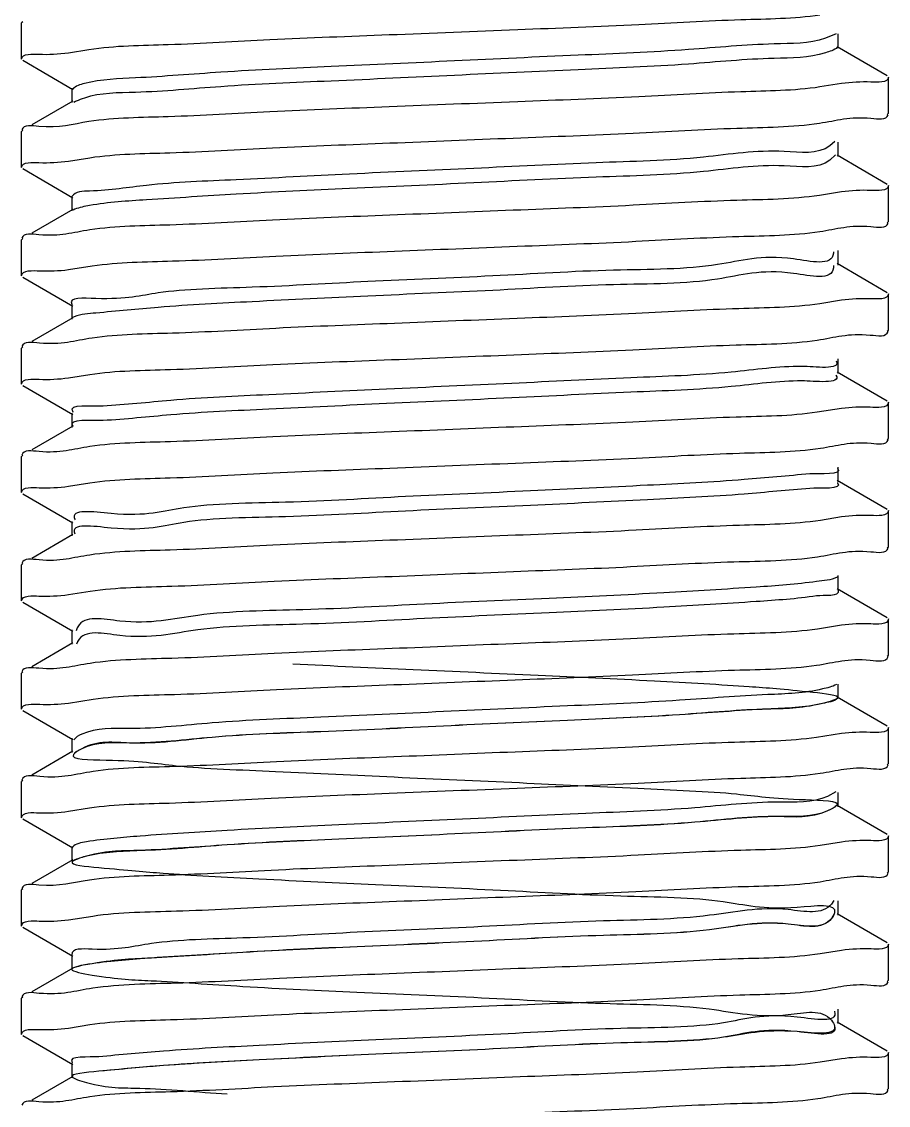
# Model space of a CAD drawing. Extents: x 552102 to 973302, y -80747 to 40012826.
# Drawn here: x 599510 to 599592.9, y 211581.5 to 211685.2 of the extents above; entities that cross this region are included whole.
import ezdxf

# ---------------------------------------------------------------- set-up
doc = ezdxf.new("R2010")
doc.units = 0
doc.header["$LTSCALE"] = 1000
doc.header["$MEASUREMENT"] = 0
doc.layers.add('02___PRT_ALL_AXES', color=7, linetype='Continuous')

msp = doc.modelspace()

# ---------------------------------------------------------------- linework, layer by layer
at = {"color": 133, "linetype": 'Continuous'}
for p, q in [((599510.0893573324, 211685.1957659296), (599509.991222931, 211685.0822258852)), ((599587.9419178228, 211684.0574316226), (599586.9177316347, 211683.6171317867)), ((599588.1464488487, 211682.6630258821), (599588.1464488487, 211684.0454258851)), ((599514.4574718635, 211682.2382415704), (599516.4328488598, 211682.5582755707)), ((599592.8370884995, 211680.0117659293), (599588.0355889659, 211682.7913454793)), ((599510.0894000063, 211681.5126611791), (599514.8908172856, 211678.7331292114)), ((599514.7799969831, 211678.8614258847), (599514.7799969831, 211677.4790258906)), ((599588.4659463356, 211679.2927216969), (599586.388906161, 211678.9584229759)), ((599514.8908568571, 211677.6073454789), (599510.9607480596, 211675.3320824228)), ((599515.1567513713, 211677.5620773367), (599514.9885439823, 211677.4634120635)), ((599515.218680815, 211677.5935173951), (599515.1567513713, 211677.5620773367)), ((599592.8370458166, 211676.3286611698), (599592.9352229277, 211676.4422258906)), ((599510.0893573324, 211674.8277659289), (599509.991222931, 211674.7142258845)), ((599587.7991426209, 211673.7452186189), (599587.3429437409, 211673.331417533)), ((599588.1464488487, 211672.2950258814), (599588.1464488487, 211673.6774258933)), ((599514.4595686266, 211671.8651976756), (599516.5104759048, 211672.1960299812)), ((599587.8750909785, 211672.4660620175), (599587.3429437409, 211671.949017521)), ((599592.8370884995, 211669.6437659285), (599588.0355889659, 211672.4233454786)), ((599510.0894000063, 211671.1446611784), (599514.8908172856, 211668.3651292107)), ((599514.7799969831, 211668.493425893), (599514.7799969831, 211667.1110258899)), ((599588.4653014074, 211668.9283737919), (599586.3395157765, 211668.5867848895)), ((599514.8908568571, 211667.2393454782), (599510.9607480596, 211664.9640823774)), ((599515.0744205008, 211667.2577258609), (599514.9176119635, 211667.1886591486)), ((599592.8370458166, 211665.9606611691), (599592.9352229277, 211666.0742258898)), ((599510.0893573324, 211664.4597659282), (599509.991222931, 211664.3462258748)), ((599587.6856312315, 211663.1802100263), (599587.6789532016, 211663.0457032345)), ((599588.1464488487, 211661.9270258806), (599588.1464488487, 211663.3094258926)), ((599514.465492339, 211661.4842122696), (599516.7244272868, 211661.8437299333)), ((599587.6821082841, 211661.8950615219), (599587.6789532016, 211661.6633032225)), ((599592.8370884995, 211659.2757659278), (599588.0355889659, 211662.0553454779)), ((599510.0894000063, 211660.7766611777), (599514.8908172856, 211657.997129219)), ((599514.7799969831, 211658.1254258923), (599514.7799969831, 211656.7430258892)), ((599588.4654764215, 211658.5581647776), (599586.3722601662, 211658.2211954526)), ((599514.8908568571, 211656.8713454775), (599510.9607480596, 211654.5960823766)), ((599515.0081462722, 211656.9790308766), (599514.8646138291, 211656.9135320655)), ((599592.8370458166, 211655.5926611684), (599592.9352229277, 211655.7062258891)), ((599510.0893573324, 211654.0917659275), (599509.991222931, 211653.9782258831)), ((599588.1464488487, 211651.5590258799), (599588.1464488487, 211652.9414258919)), ((599514.4600238869, 211651.1284203164), (599516.5211345564, 211651.4608176372)), ((599592.8370884995, 211648.9077659271), (599588.0355889659, 211651.6873454771)), ((599510.0894000063, 211650.4086611769), (599514.8908172856, 211647.6291292183)), ((599514.7799969831, 211647.7574258916), (599514.7799969831, 211646.3750258885)), ((599588.4591552237, 211648.2049451612), (599586.120824484, 211647.8348234914)), ((599514.8908568571, 211646.5033454768), (599510.9607480596, 211644.2280823759)), ((599592.8370458166, 211645.2246611677), (599592.9352229277, 211645.3382258884)), ((599510.0893573324, 211643.7237659268), (599509.991222931, 211643.6102258824)), ((599588.1464488487, 211641.1910258792), (599588.1464488487, 211642.5734258912)), ((599514.459941418, 211640.7606133989), (599516.5182812402, 211641.0926068506)), ((599592.8370884995, 211638.5397659264), (599588.0355889659, 211641.3193454764)), ((599510.0894000063, 211640.0406611762), (599514.8908172856, 211637.2611292175)), ((599514.7799969831, 211637.3894258908), (599514.7799969831, 211636.0070258878)), ((599588.4672883699, 211637.8184984199), (599586.431407086, 211637.4895636163)), ((599514.8908568571, 211636.1353454761), (599510.9607480596, 211633.8600823752)), ((599592.8370458166, 211634.856661167), (599592.9352229277, 211634.9702258877)), ((599510.0893573324, 211633.355765926), (599509.991222931, 211633.2422258816)), ((599588.1464488487, 211630.8230258785), (599588.1464488487, 211632.2054258905)), ((599514.4596329728, 211630.3909264229), (599516.545497937, 211630.7266158603)), ((599592.8370884995, 211628.1717659257), (599588.0355889659, 211630.9513454757)), ((599510.0894000063, 211629.6726611755), (599514.8908172856, 211626.8931292168)), ((599514.7799969831, 211627.0214258901), (599514.7799969831, 211625.639025887)), ((599588.4612244676, 211627.4673446588), (599586.155329914, 211627.1013262145)), ((599514.8908568571, 211625.7673454754), (599510.9607480596, 211623.4920823745)), ((599515.3076664249, 211625.8168991171), (599515.2454769502, 211625.6531697832)), ((599515.324256129, 211625.8535529695), (599515.3076664249, 211625.8168991171)), ((599592.8370458166, 211624.4886611663), (599592.9352229277, 211624.602225887)), ((599510.0893573324, 211622.9877659253), (599509.991222931, 211622.8742258809)), ((599588.1464488487, 211620.4550258778), (599588.1464488487, 211621.8374258898)), ((599514.4675022523, 211620.0063843094), (599516.8249459484, 211620.3790274165)), ((599592.8370884995, 211617.803765925), (599588.0355889659, 211620.583345475)), ((599510.0894000063, 211619.3046611748), (599514.8908172856, 211616.5251292161)), ((599514.7799969831, 211616.6534258894), (599514.7799969831, 211615.2710258863)), ((599588.4583910356, 211617.1038494728), (599586.0714527586, 211616.7272525124)), ((599514.8908568571, 211615.3993454746), (599510.9607480596, 211613.1240823738)), ((599515.221552513, 211615.3406810484), (599515.0600813845, 211615.2124972514)), ((599515.2732685426, 211615.3767750344), (599515.221552513, 211615.3406810484)), ((599592.8370458166, 211614.1206611834), (599592.9352229277, 211614.2342258863)), ((599510.0893573324, 211612.6197659246), (599509.991222931, 211612.5062258802)), ((599587.8948324838, 211611.5154705218), (599587.1075778792, 211611.075778421)), ((599588.1464488487, 211610.0870258949), (599588.1464488487, 211611.4694258891)), ((599514.4584809105, 211609.659952452), (599516.4673204134, 211609.9848348043)), ((599592.8370884995, 211607.4357659243), (599588.0355889659, 211610.2153454743)), ((599510.0894000063, 211608.936661183), (599514.8908172856, 211606.1571292154)), ((599514.7799969831, 211606.2854258887), (599514.7799969831, 211604.9030258946)), ((599588.4665639589, 211606.7154139809), (599586.4119835655, 211606.3841271393)), ((599514.8908568571, 211605.0313454739), (599510.9607480596, 211602.7560824178)), ((599515.118393914, 211605.0088637791), (599514.9532232414, 211604.9256306491)), ((599592.8370458166, 211603.7526611827), (599592.9352229277, 211603.8662258855)), ((599510.0893573324, 211602.2517659239), (599509.991222931, 211602.1382258795)), ((599587.7124638179, 211601.1321652822), (599587.4953470539, 211600.7900641404)), ((599588.1464488487, 211599.7190258942), (599588.1464488487, 211601.1014258883)), ((599514.4658408473, 211599.2718364201), (599516.793108798, 211599.6407213948)), ((599587.7629215965, 211599.8648919664), (599587.4953470539, 211599.4076641373)), ((599592.8370884995, 211597.0677659235), (599588.0355889659, 211599.8473454736)), ((599510.0894000063, 211598.5686611823), (599514.8908172856, 211595.7891292147)), ((599514.7799969831, 211595.917425888), (599514.7799969831, 211594.5350258939)), ((599588.467309622, 211596.3483937554), (599586.399163116, 211596.0151800594)), ((599514.8908568571, 211594.6633454732), (599510.9607480596, 211592.388082417)), ((599515.0462465683, 211594.7166257224), (599514.8962154548, 211594.653095322)), ((599592.8370458166, 211593.384661182), (599592.9352229277, 211593.4982258848)), ((599510.0893573324, 211591.8837659232), (599509.991222931, 211591.7702258788)), ((599588.1464488487, 211589.3510258935), (599588.1464488487, 211590.7334258876)), ((599514.4592195997, 211588.9216922245), (599516.4994191955, 211589.2512122862)), ((599592.8370884995, 211586.6997659228), (599588.0355889659, 211589.4793454728)), ((599510.0894000063, 211588.2006611816), (599514.8908172856, 211585.421129214)), ((599587.7659466277, 211589.2034154199), (599587.7935347388, 211589.1219498388)), ((599514.7799969831, 211585.5494258873), (599514.7799969831, 211584.1670258931)), ((599588.466485263, 211585.9798429273), (599586.4082960199, 211585.6478546343)), ((599514.8908568571, 211584.2953454725), (599510.9607480596, 211582.0200823716)), ((599592.8370458166, 211583.0166611634), (599592.9352229277, 211583.1302258841))]:
    msp.add_line(p, q, dxfattribs=at)
for points, start_tangent, end_tangent in [([(599516.4328488598, 211682.5582755707), (599524.0250516544, 211683.0252562336), (599533.7494156818, 211683.4900073997), (599545.1612513403, 211683.9665032617), (599557.463757954, 211684.4578205816), (599569.0648285815, 211684.941510459), (599578.8286036561, 211685.4073371015), (599586.388906161, 211685.8704229913)], (0.9890774057513423, 0.1473970333222308), (0.9891666490977963, 0.1467969356377623)), ([(599586.9177316347, 211683.6171317867), (599581.9932349006, 211683.075778412), (599573.8121735195, 211682.5344250463), (599563.2472021201, 211681.9930716536), (599551.4252613256, 211681.4517182789), (599539.6073698263, 211680.9103648684), (599529.0541142981, 211680.3690114937), (599520.8911857227, 211679.8276581369), (599515.9893045345, 211679.2863047353), (599514.8861702153, 211678.7620736531)], (-0.9479061635356937, -0.3185496902071054), (-0.6832631003337417, -0.730172264415955)), ([(599588.0450615177, 211682.758388748), (599586.9177316347, 211682.2347317926)], (-0.685134094858853, -0.7284169630520285), (-0.9479061603376804, -0.3185496997234117)), ([(599509.991222931, 211681.6262258909), (599511.63375702, 211682.0921913556)], (0, 1), (0.9994057255848077, -0.03447021421900921)), ([(599511.63375702, 211682.0921913556), (599514.4574718635, 211682.2382415704)], (0.9994057254626203, -0.03447021776162379), (0.9903355984401967, 0.1386917534033568)), ([(599586.9177316347, 211682.2347317926), (599581.9932349006, 211681.6933784179), (599573.8121735195, 211681.1520250521), (599563.2472021201, 211680.6106716416), (599551.4252613256, 211680.0693182848), (599539.6073698263, 211679.5279648743), (599529.0541142981, 211678.9866115085), (599520.8911857227, 211678.4452581427), (599515.9893045345, 211677.9039047233), (599515.218680815, 211677.5935173951)], (-0.9479061635985659, -0.3185496900200169), (-0.8967199696346274, -0.4425983461994329)), ([(599591.26381645, 211679.4281552098), (599588.4659463356, 211679.2927216969)], (-0.999337330829727, 0.03639916496455566), (-0.9908727984995181, -0.1348002121427609)), ([(599592.9352229277, 211679.8982258938), (599591.26381645, 211679.4281552098)], (0, -1), (-0.9993373305316315, 0.03639917314875111)), ([(599586.388906161, 211678.9584229759), (599578.8286036561, 211678.4953370861), (599569.0648285815, 211678.0295104615), (599557.463757954, 211677.545820593), (599545.1612513403, 211677.0545032553), (599533.7494156818, 211676.5780073933), (599524.0250516544, 211676.1132562182), (599516.4328488598, 211675.6462755731)], (-0.9891666490977963, -0.1467969356377623), (-0.9890774057513423, -0.1473970333222308)), ([(599516.4328488598, 211675.6462755731), (599511.63375702, 211675.1801913581), (599510.0120467524, 211674.8532318048)], (-0.9890774053152195, -0.1473970362487425), (-0.3128611715056303, -0.9497988667945043)), ([(599516.5104759048, 211672.1960299812), (599524.1769956659, 211672.6653014563), (599533.9952948104, 211673.1328106127), (599545.2274258981, 211673.6011668644), (599557.0330086063, 211674.0725123218), (599568.5028970848, 211674.5489026569), (599578.4404956916, 211675.0188962451), (599586.3395157765, 211675.498784887)], (0.9891021265552205, 0.1472310539388372), (0.9890736703861452, 0.1474220965421364)), ([(599586.3395157765, 211675.498784887), (599591.2759255777, 211675.9738727144), (599592.9147223572, 211676.3034570507)], (0.989073670144449, 0.1474220981637079), (0.3086347007488198, 0.9511806460886841)), ([(599587.3429437409, 211673.331417533), (599582.9689796875, 211672.7900641135), (599575.2343706022, 211672.2487107478), (599564.964149038, 211671.7073573731), (599553.2538154165, 211671.1660039804), (599541.3524834971, 211670.6246506147), (599530.5296404103, 211670.0832972131), (599521.9397333602, 211669.5419438384), (599516.499027593, 211669.0005904726), (599514.7987211088, 211668.4807373456)], (-0.8057398619520177, -0.5922695964352243), (-0.5609831399554767, -0.8278272263496135)), ([(599509.991222931, 211671.2582258902), (599511.6493893991, 211671.7264183931)], (0, 1), (0.9993642292604242, -0.03565301214088856)), ([(599511.6493893991, 211671.7264183931), (599514.4595686266, 211671.8651976756)], (0.9993642296171799, -0.0356530021409242), (0.9907294820493768, 0.1358495248360239)), ([(599587.3429437409, 211671.949017521), (599582.9689796875, 211671.4076641283), (599575.2343706022, 211670.8663107536), (599564.964149038, 211670.3249573878), (599553.2538154165, 211669.7836039684), (599541.3524834971, 211669.2422506116), (599530.5296404103, 211668.70089721), (599521.9397333602, 211668.1595438353), (599516.499027593, 211667.6181904695), (599515.0744205008, 211667.2577258609)], (-0.8057398618493667, -0.5922695965748734), (-0.9343952779739718, -0.3562379324271126)), ([(599591.2759255777, 211669.061872708), (599588.4653014074, 211668.9283737919)], (-0.9993461691569455, 0.0361556937609791), (-0.9910904712777518, -0.1331903815688052)), ([(599592.9352229277, 211669.5302258752), (599591.2759255777, 211669.061872708)], (0, -1), (-0.9993461689763912, 0.03615569875151564)), ([(599586.3395157765, 211668.5867848895), (599578.4404956916, 211668.1068962387), (599568.5028970848, 211667.6369026683), (599557.0330086063, 211667.1605123154), (599545.2274258981, 211666.6891668669), (599533.9952948104, 211666.2208106063), (599524.1769956659, 211665.7533014498), (599516.5104759048, 211665.2840299837)], (-0.9890736703861452, -0.1474220965421364), (-0.9891021265552205, -0.1472310539388372)), ([(599516.5104759048, 211665.2840299837), (599511.6493893991, 211664.8144183955), (599510.0117539893, 211664.4849874995)], (-0.9891021263539136, -0.147231055291222), (-0.3090916296097246, -0.9510322625995423)), ([(599516.7244272868, 211661.8437299333), (599524.4361334632, 211662.310944011), (599534.3210555414, 211662.7790733121), (599545.6883700708, 211663.2517026983), (599557.4257024864, 211663.7202904157), (599568.7705685983, 211664.1926033727), (599578.6368477057, 211664.661210259), (599586.3722601662, 211665.1331954501)], (0.9892122980300784, 0.1464890078676608), (0.9890802282052291, 0.1473780925833003)), ([(599586.3722601662, 211665.1331954501), (599591.2603125194, 211665.6036593906), (599592.9149713556, 211665.9356680415)], (0.9890802277548095, 0.1473780956061457), (0.3054072262917869, 0.952221836616215)), ([(599587.6789532016, 211663.0457032345), (599583.8663962017, 211662.5043498598), (599576.5974688391, 211661.9629964493), (599566.6475305597, 211661.4216430924), (599555.0779178182, 211660.8802896819), (599543.1227340976, 211660.3389363162), (599532.0572106849, 211659.7975829414), (599523.061681051, 211659.2562295399), (599517.0956770937, 211658.7148761741), (599514.7955785344, 211658.1735227636), (599514.8104252318, 211658.1498932622)], (-0.1066242987303269, -0.9942993809312496), (0.6266421187012763, -0.7793071634917618)), ([(599509.991222931, 211660.8902258895), (599511.7119254867, 211661.3672262213)], (0, 1), (0.9992127434516895, -0.0396723244056648)), ([(599511.7119254867, 211661.3672262213), (599514.465492339, 211661.4842122696)], (0.9992127434094258, -0.03967232547014374), (0.991836500462954, 0.1275161023141811)), ([(599587.6789532016, 211661.6633032225), (599583.8663962017, 211661.1219498478), (599576.5974688391, 211660.5805964551), (599566.6475305597, 211660.0392430894), (599555.0779178182, 211659.4978896878), (599543.1227340976, 211658.9565363131), (599532.0572106849, 211658.4151829384), (599523.061681051, 211657.8738295368), (599517.0956770937, 211657.3324761711), (599515.0081462722, 211656.9790308766)], (-0.1066242990359484, -0.9942993808984761), (-0.9410888897478107, -0.3381592843516695)), ([(599591.2603125194, 211658.6916593841), (599588.4654764215, 211658.5581647776)], (-0.9993265094233573, 0.03669506184391326), (-0.990976627592564, -0.1340347849077581)), ([(599592.9352229277, 211659.1622258923), (599591.2603125194, 211658.6916593841)], (0, -1), (-0.9993265094533295, 0.03669506102767071)), ([(599586.3722601662, 211658.2211954526), (599578.6368477057, 211657.7492102615), (599568.7705685983, 211657.2806033663), (599557.4257024864, 211656.8082904092), (599545.6883700708, 211656.3397026919), (599534.3210555414, 211655.8670733146), (599524.4361334632, 211655.3989440135), (599516.7244272868, 211654.9317299269)], (-0.9890802282052291, -0.1473780925833003), (-0.9892122980300784, -0.1464890078676608)), ([(599516.7244272868, 211654.9317299269), (599511.7119254867, 211654.4552262149), (599510.0106832872, 211654.1160707198)], (-0.9892122980532276, -0.1464890077113377), (-0.2951661859743266, -0.9554459286937013)), ([(599516.5211345564, 211651.4608176372), (599524.2200820992, 211651.9315765671), (599534.0441984545, 211652.3989553682), (599545.3817318449, 211652.8713753186), (599557.1045927325, 211653.3393869064), (599568.4813474754, 211653.8119622908), (599578.3583110104, 211654.2785955898), (599586.120824484, 211654.7468234978)], (0.9890794376608116, 0.1473833979679282), (0.9892603353209716, 0.1461642533612068)), ([(599586.120824484, 211654.7468234978), (599591.2011613528, 211655.227364435), (599592.9159750204, 211655.5685351811)], (0.9892603348605078, 0.1461642564776912), (0.2923153889180546, 0.9563219716192275)), ([(599587.9320379862, 211652.7488605759), (599584.68325331, 211652.2186355613)], (0.5271914121296132, -0.8497465592615155), (-0.9999934555840523, 0.003617843151123164)), ([(599584.68325331, 211652.2186355613), (599577.8980793933, 211651.6772821865), (599568.2931614647, 211651.1359287761), (599556.8930335233, 211650.5945754192), (599544.9137204627, 211650.0532220177), (599533.6330274175, 211649.511868643), (599524.2542394141, 211648.9705152682), (599517.7777697752, 211648.4291618667)], (-0.9999934555785011, 0.003617844685510775), (-0.9987423976852681, -0.0501360455748341)), ([(599509.991222931, 211650.5222258888), (599511.6568462084, 211650.9914770685)], (0, 1), (0.9993491367196988, -0.03607357672303422)), ([(599511.6568462084, 211650.9914770685), (599514.4600238869, 211651.1284203164)], (0.9993491366678742, -0.03607357815873995), (0.9908012805298921, 0.1353248776106079)), ([(599584.68325331, 211650.8362355671), (599577.8980793933, 211650.2948821924), (599568.2931614647, 211649.7535287909), (599556.8930335233, 211649.2121754161), (599544.9137204627, 211648.6708220146), (599533.6330274175, 211648.1294686488), (599524.2542394141, 211647.5881152741), (599517.7777697752, 211647.0467618726)], (-0.9999934555785011, 0.003617844685510775), (-0.9987423976852681, -0.0501360455748341)), ([(599587.9137567113, 211651.3939156554), (599587.9249246785, 211651.377588924), (599584.68325331, 211650.8362355671)], (0.57868614602057, -0.8155503322320822), (-0.9999934555873953, 0.003617842227129902)), ([(599517.7777697752, 211648.4291618667), (599514.8944482635, 211647.8878085009), (599514.9072012821, 211647.8729233048)], (-0.9987423976278931, -0.05013604671778132), (0.6722174975948776, -0.7403537235182118)), ([(599591.2011613528, 211648.3153644285), (599588.4591552237, 211648.2049451612)], (-0.9991717303612813, 0.04069217672775727), (-0.9922161107991792, -0.124527866241059)), ([(599592.9352229277, 211648.7942258916), (599591.2011613528, 211648.3153644285)], (0, -1), (-0.9991717303281168, 0.04069217754209088)), ([(599586.120824484, 211647.8348234914), (599578.3583110104, 211647.3665955834), (599568.4813474754, 211646.8999622933), (599557.1045927325, 211646.4273869178), (599545.3817318449, 211645.95937533), (599534.0441984545, 211645.4869553618), (599524.2200820992, 211645.0195765696), (599516.5211345564, 211644.5488176219)], (-0.9892603353209716, -0.1461642533612068), (-0.9890794376608116, -0.1473833979679282)), ([(599517.7777697752, 211647.0467618726), (599514.8940517615, 211646.5059027396)], (-0.9987423975907235, -0.050136047458224), (0.6248945611698136, -0.7807091567417319)), ([(599516.5211345564, 211644.5488176219), (599511.6568462084, 211644.0794770799), (599510.0116248766, 211643.7488787345)], (-0.9890794377358441, -0.1473833974643917), (-0.3074221147466658, -0.9515732464527825)), ([(599516.5182812402, 211641.0926068506), (599524.2117435674, 211641.5631364874), (599534.0206475148, 211642.0299226812), (599545.2172021846, 211642.4967553488), (599557.2577718118, 211642.9775404922), (599568.8037244299, 211643.4580553404), (599578.6810921739, 211643.9275420538), (599586.431407086, 211644.4015636317)], (0.9890811871329935, 0.1473716569072512), (0.989041535802673, 0.1476375306522365)), ([(599586.431407086, 211644.4015636317), (599591.2808573733, 211644.8705739311), (599592.9146092752, 211645.1993626974)], (0.9890415357767256, 0.1476375308260613), (0.3100877724564173, 0.9507079327390812)), ([(599588.0773085634, 211642.478086432), (599585.4175202231, 211641.9329212628)], (0.6202464514556612, -0.7844069986025497), (-0.9970083261731301, -0.07729422709008571)), ([(599585.4175202231, 211641.9329212628), (599579.1329687367, 211641.3915678881), (599569.8969505081, 211640.8502145133), (599558.6946498493, 211640.3088611207), (599546.7209899018, 211639.7675077549), (599535.253172777, 211639.2261543445), (599525.5144436072, 211638.6848009698), (599518.543609775, 211638.143447595), (599515.0842337111, 211637.6020942024), (599515.1056671629, 211637.5571566603)], (-0.9970083261675486, -0.07729422716207827), (0.457873065173479, -0.8890175792348782)), ([(599588.0632051418, 211641.1118578784), (599588.0802465746, 211641.0918746612), (599585.4175202231, 211640.5505212508)], (0.6891451184247398, -0.724623354406516), (-0.9970083262684535, -0.07729422586052034)), ([(599509.991222931, 211640.1542258881), (599511.6560642192, 211640.6233661763)], (0, 1), (0.9993510758413142, -0.03601981697354721)), ([(599511.6560642192, 211640.6233661763), (599514.459941418, 211640.7606133989)], (0.9993510756842575, -0.03601982133100456), (0.9907857928478658, 0.1354382246296296)), ([(599585.4175202231, 211640.5505212508), (599579.1329687367, 211640.0091678939), (599569.8969505081, 211639.4678145281), (599558.6946498493, 211638.9264611177), (599546.7209899018, 211638.3851077429), (599535.253172777, 211637.8437543414), (599525.5144436072, 211637.3024009756), (599518.543609775, 211636.7610476009), (599515.0842337111, 211636.2196941994)], (-0.997008326170553, -0.07729422712332544), (0.4001342466415751, -0.9164565372479914)), ([(599591.2808573733, 211637.9585739247), (599588.4672883699, 211637.8184984199)], (-0.999372847790163, 0.03541060716480103), (-0.9906613492477213, -0.1363454843648455)), ([(599592.9352229277, 211638.4262258909), (599591.2808573733, 211637.9585739247)], (0, -1), (-0.9993728481374577, 0.03541059736330348)), ([(599586.431407086, 211637.4895636163), (599578.6810921739, 211637.0155420474), (599568.8037244299, 211636.546055334), (599557.2577718118, 211636.0655404947), (599545.2172021846, 211635.5847553603), (599534.0206475148, 211635.1179226837), (599524.2117435674, 211634.6511364899), (599516.5182812402, 211634.1806068442)], (-0.989041535802673, -0.1476375306522365), (-0.9890811871329935, -0.1473716569072512)), ([(599516.5182812402, 211634.1806068442), (599511.6560642192, 211633.7113661698), (599510.0116389046, 211633.3808905623)], (-0.9890811868355203, -0.1473716589037346), (-0.3076035728521291, -0.9515146041804113)), ([(599516.545497937, 211630.7266158603), (599524.3663108508, 211631.2032777152), (599534.1724580774, 211631.6685743354), (599545.4405931543, 211632.1377426884), (599557.0630314659, 211632.6017178736), (599568.2704771379, 211633.0667731664), (599578.1483337412, 211633.5316507898), (599586.155329914, 211634.0133262298)], (0.9891203044717901, 0.1471088824022307), (0.9892110039269248, 0.1464977464327879)), ([(599586.155329914, 211634.0133262298), (599591.2539670656, 211634.4987627439), (599592.9151408087, 211634.8318109832)], (0.9892110040792421, 0.1464977454042815), (0.3032234057367877, 0.9529194961870513)), ([(599588.0402768592, 211632.0684672735), (599586.0673713664, 211631.647207)], (-0.8811431020370919, -0.4728496946519594), (-0.9892944388035941, -0.1459332496461377)), ([(599586.0673713664, 211631.647207), (599580.2990667234, 211631.1058535896), (599571.4549103986, 211630.5645002149), (599560.4782877128, 211630.023146858), (599548.5400492767, 211629.4817934475), (599536.9136188993, 211628.9404400817), (599526.8391605864, 211628.3990866713), (599519.3912931363, 211627.8577332966), (599515.3644630949, 211627.3163799308), (599515.2130222033, 211626.9194745801)], (-0.9892944391223218, -0.1459332474854537), (-0.2291735635762952, -0.97338557507174)), ([(599588.1403581689, 211630.8204944454), (599588.1445328037, 211630.8061603628), (599586.0673713664, 211630.264806988)], (0.3837993004770601, -0.9234165349144011), (-0.9892944390059843, -0.1459332482741165)), ([(599509.991222931, 211629.7862258873), (599511.6289472023, 211630.2515040628)], (0, 1), (0.9993919817028971, -0.03486641518648335)), ([(599511.6289472023, 211630.2515040628), (599514.4596329728, 211630.3909264229)], (0.999391981548754, -0.03486641960476057), (0.990841077625268, 0.1350331769988318)), ([(599586.0673713664, 211630.264806988), (599580.2990667234, 211629.7234535954), (599571.4549103986, 211629.1821002207), (599560.4782877128, 211628.6407468549), (599548.5400492767, 211628.0993934445), (599536.9136188993, 211627.5580400787), (599526.8391605864, 211627.0166866771), (599519.3912931363, 211626.4753333113), (599515.3644630949, 211625.9339799366), (599515.324256129, 211625.8535529695)], (-0.9892944391610679, -0.145933247222791), (-0.4229438062699356, -0.9061559119367368)), ([(599591.2539670656, 211627.5867627642), (599588.4612244676, 211627.4673446588)], (-0.9992721332767247, 0.03814713169536932), (-0.9919328950219732, -0.1267640791917296)), ([(599592.9352229277, 211628.0582258902), (599591.2539670656, 211627.5867627642)], (0, -1), (-0.9992721331758385, 0.03814713433810415)), ([(599586.155329914, 211627.1013262145), (599578.1483337412, 211626.6196507833), (599568.2704771379, 211626.1547731689), (599557.0630314659, 211625.6897178761), (599545.4405931543, 211625.225742682), (599534.1724580774, 211624.756574329), (599524.3663108508, 211624.2912777088), (599516.545497937, 211623.8146158628)], (-0.9892110039269248, -0.1464977464327879), (-0.9891203044717901, -0.1471088824022307)), ([(599516.545497937, 211623.8146158628), (599511.6289472023, 211623.3395040563), (599510.0120931634, 211623.0132712744)], (-0.9891203043491341, -0.1471088832269365), (-0.3134682580823762, -0.9495986790085593)), ([(599535.9291908453, 211623.768566393), (599547.4654998401, 211623.2272130183), (599559.4282365808, 211622.6858596079), (599570.5413640091, 211622.1445062331), (599579.6194709638, 211621.6031528494), (599585.6942171196, 211621.0617994747), (599588.1176235239, 211620.520446109), (599586.6311911831, 211619.9790926896), (599581.3934742699, 211619.4377393327), (599572.9631677935, 211618.8963859222), (599562.2395127335, 211618.3550325564), (599550.3663761417, 211617.8136791907), (599538.6102376322, 211617.2723257712), (599528.2250968406, 211616.7309724055), (599520.3187123577, 211616.1896190039), (599515.7344396393, 211615.6482656381), (599514.9612723003, 211615.1069122724), (599518.081682233, 211614.5655588708), (599524.7628226767, 211614.0242054961), (599534.2920320819, 211613.4828520945), (599545.6528520624, 211612.9414987198), (599557.6334506611, 211612.4001453541), (599568.9558855484, 211611.8587919436), (599578.4124192129, 211611.3174385689), (599584.9943454693, 211610.7760851762), (599587.9995856474, 211610.2347318015), (599587.1075778792, 211609.6933784358), (599582.4134705077, 211609.1520250342), (599574.417972965, 211608.6106716595), (599563.9739461789, 211608.0693182579), (599552.195429928, 211607.5279648832), (599540.338810871, 211606.9866115175), (599529.6688067237, 211606.445258107), (599521.3235617409, 211605.9039047502), (599516.1932435791, 211605.3625513396), (599514.8250912467, 211604.8211979739), (599517.3650423418, 211604.2798445992), (599523.5421662341, 211603.7384911976), (599532.6975635985, 211603.1971378319), (599543.8546497861, 211602.6557844213), (599555.8233245622, 211602.1144310556), (599567.3269175629, 211601.5730776809), (599577.1383675078, 211601.0317242704), (599584.2111101459, 211600.4903709136), (599587.790712572, 211599.949017503), (599587.4953470539, 211599.4076641373), (599583.3565195242, 211598.8663107626), (599575.8157089988, 211598.324957361), (599565.6772759686, 211597.7836039953), (599554.022663335, 211597.2422505937), (599542.0950412074, 211596.700897219), (599531.166700993, 211596.1595438443), (599522.4033430854, 211595.6181904338), (599516.7397342602, 211595.076837077), (599514.7799983958, 211594.5354836754), (599516.7331759104, 211593.9941303007), (599522.3909259151, 211593.452776926), (599531.1497495214, 211592.9114235244), (599542.0753636102, 211592.3700701586), (599554.0023585747, 211591.8287167571), (599565.658509929, 211591.2873633824), (599575.8004833768, 211590.7460100077), (599583.3464584152, 211590.2046566151), (599587.4915236811, 211589.6633032403), (599587.7935347388, 211589.1219498388), (599584.2202768096, 211588.5805964641), (599577.1529008875, 211588.0392430894), (599567.3452674041, 211587.4978896968), (599555.8435335497, 211586.956536322), (599543.8745622913, 211586.4151829205), (599532.7150555889, 211585.8738295458), (599523.5553718576, 211585.3324761711), (599517.3725530187, 211584.7911227785), (599514.826105828, 211584.2497694037), (599516.1876538465, 211583.7084160022), (599521.3119638871, 211583.1670626275), (599529.6524379264, 211582.6257092528)], (0.9987694757593311, -0.04959369205283205), (0.9984386920833006, -0.05585855485946793)), ([(599516.8249459484, 211620.3790274165), (599524.6237303534, 211620.8487600169), (599534.3680535118, 211621.3091263435), (599545.611223195, 211621.7766024999), (599557.2076123307, 211622.2395251326), (599568.460453532, 211622.7070507578), (599578.216256098, 211623.1671844385), (599586.0714527586, 211623.6392525009)], (0.9892802895535029, 0.1460291364794627), (0.9892848752598171, 0.1459980670494245)), ([(599586.0714527586, 211623.6392525009), (599591.2042207787, 211624.1237900279), (599592.9159430842, 211624.4645067475)], (0.9892848751516986, 0.1459980677820369), (0.292738817337086, 0.956192441312984)), ([(599587.9867974737, 211621.7960663519), (599586.6311911831, 211621.3614927015)], (-0.8718797699444243, -0.4897199881173505), (-0.9716095914054587, -0.2365899446065234)), ([(599586.6311911831, 211621.3614927015), (599581.3934742699, 211620.8201393268), (599572.9631677935, 211620.2787859164), (599562.2395127335, 211619.7374325595), (599550.3663761417, 211619.1960791848), (599538.6102376322, 211618.6547257832), (599528.2250968406, 211618.1133724175), (599520.3187123577, 211617.5720189981), (599515.7344396393, 211617.0306656323), (599514.9709821114, 211616.5019844435)], (-0.9716095887178868, -0.2365899556436383), (-0.6213203651134155, -0.7835566373245345)), ([(599588.1000294129, 211620.4966611109), (599586.6311911831, 211619.9790926896)], (-0.6677029697040342, -0.744427796531278), (-0.9716095904892166, -0.2365899483692766)), ([(599509.991222931, 211619.4182258866), (599511.7208580385, 211619.8964714608)], (0, 1), (0.9991755294807237, -0.04059878430341713)), ([(599511.7208580385, 211619.8964714608), (599514.4675022523, 211620.0063843094)], (0.9991755295606912, -0.04059878233534062), (0.9922811356972637, 0.1240086599369121)), ([(599586.6311911831, 211619.9790926896), (599581.3934742699, 211619.4377393327), (599572.9631677935, 211618.8963859222), (599562.2395127335, 211618.3550325564), (599550.3663761417, 211617.8136791907), (599538.6102376322, 211617.2723257712), (599528.2250968406, 211616.7309724055), (599520.3187123577, 211616.1896190039), (599515.7344396393, 211615.6482656381), (599515.2732685426, 211615.3767750344)], (-0.9716095887218085, -0.2365899556275339), (-0.8262162446364048, -0.5633531016147124)), ([(599591.2042207787, 211617.2117900393), (599588.4583910356, 211617.1038494728)], (-0.9991664113858179, 0.04082257167776998), (-0.9924108846496392, -0.1229659954171093)), ([(599592.9352229277, 211617.6902258895), (599591.2042207787, 211617.2117900393)], (0, -1), (-0.9991664113505541, 0.04082257254088086)), ([(599586.0714527586, 211616.7272525124), (599578.216256098, 211616.255184441), (599568.460453532, 211615.7950507782), (599557.2076123307, 211615.3275251261), (599545.611223195, 211614.8646024934), (599534.3680535118, 211614.3971263549), (599524.6237303534, 211613.9367600284), (599516.8249459484, 211613.4670274101)], (-0.9892848752598171, -0.1459980670494245), (-0.9892802895535029, -0.1460291364794627)), ([(599516.8249459484, 211613.4670274101), (599511.7208580385, 211612.9844714544), (599510.0105187873, 211612.6439270936)], (-0.9892802893625772, -0.1460291377728971), (-0.2930129830408859, -0.9561084623459211)), ([(599516.4673204134, 211609.9848348043), (599524.1003189454, 211610.4532458357), (599533.8563954721, 211610.9187118731), (599545.1737506221, 211611.3910064123), (599557.4100253771, 211611.8796601019), (599569.0027609597, 211612.3627840958), (599578.8051592986, 211612.8300960831), (599586.4119835655, 211613.2961271368)], (0.9890790929423025, 0.1473857113306176), (0.989121060796136, 0.1471037969922144)), ([(599586.4119835655, 211613.2961271368), (599591.269318063, 211613.7649347863), (599592.9148081342, 211614.0955300114)], (0.989121060643075, 0.1471037980213917), (0.3075187410075328, 0.9515420242580681)), ([(599587.1075778792, 211611.075778421), (599582.4134705077, 211610.5344250373), (599574.417972965, 211609.9930716626), (599563.9739461789, 211609.451718261), (599552.195429928, 211608.9103648863), (599540.338810871, 211608.3690115206), (599529.6688067237, 211607.827658119), (599521.3235617409, 211607.2863047443), (599516.1932435791, 211606.7449513338), (599514.8432362209, 211606.2259942256)], (-0.9139400360847074, -0.4058492459540658), (-0.6848293580710694, -0.7287034721503439)), ([(599587.9890381376, 211610.2219002209), (599587.1075778792, 211609.6933784358)], (-0.6506546681180411, -0.7593737570236423), (-0.9139400341494708, -0.4058492503120639)), ([(599509.991222931, 211609.0502258859), (599511.6427484641, 211609.5174735628)], (0, 1), (0.9993838520189986, -0.03509866555395388)), ([(599511.6427484641, 211609.5174735628), (599514.4584809105, 211609.659952452)], (0.9993838518375238, -0.03509867072118743), (0.9905173488649968, 0.1373877054086659)), ([(599587.1075778792, 211609.6933784358), (599582.4134705077, 211609.1520250342), (599574.417972965, 211608.6106716595), (599563.9739461789, 211608.0693182579), (599552.195429928, 211607.5279648832), (599540.338810871, 211606.9866115175), (599529.6688067237, 211606.445258107), (599521.3235617409, 211605.9039047502), (599516.1932435791, 211605.3625513396), (599515.118393914, 211605.0088637791)], (-0.9139400360449172, -0.4058492460436702), (-0.9136495188347982, -0.4065028372999895)), ([(599591.269318063, 211606.8529347799), (599588.4665639589, 211606.7154139809)], (-0.9993507186129339, 0.03602972672409032), (-0.9907621807645697, -0.1356108445760669)), ([(599592.9352229277, 211607.3222258888), (599591.269318063, 211606.8529347799)], (0, -1), (-0.9993507189205717, 0.03602971819119125)), ([(599586.4119835655, 211606.3841271393), (599578.8051592986, 211605.9180960856), (599569.0027609597, 211605.4507840894), (599557.4100253771, 211604.9676600955), (599545.1737506221, 211604.4790064059), (599533.8563954721, 211604.0067118667), (599524.1003189454, 211603.5412458382), (599516.4673204134, 211603.0728347979)], (-0.989121060796136, -0.1471037969922144), (-0.9890790929423025, -0.1473857113306176)), ([(599516.4673204134, 211603.0728347979), (599511.6427484641, 211602.6054735653), (599510.0118806253, 211602.2770934246)], (-0.98907909267434, -0.1473857131288659), (-0.3107229786028905, -0.9505005158168762)), ([(599516.793108798, 211599.6407213948), (599524.7974726687, 211600.1218070708), (599534.6746724884, 211600.5864925675), (599545.8788865636, 211601.0513552151), (599557.5067371438, 211601.5155489914), (599568.7781070004, 211601.9849334232), (599578.5791025797, 211602.4501712225), (599586.399163116, 211602.927180048)], (0.9892212741014358, 0.1464283813511983), (0.9891067269849786, 0.1472001448133224)), ([(599586.399163116, 211602.927180048), (599591.3016856381, 211603.401546853), (599592.9142589072, 211603.7270703874)], (0.9891067267442648, 0.1472001464307913), (0.314601759508515, 0.9492237528181364)), ([(599587.4953470539, 211600.7900641404), (599583.3565195242, 211600.2487107656), (599575.8157089988, 211599.7073573641), (599565.6772759686, 211599.1660039894), (599554.022663335, 211598.6246505878), (599542.0950412074, 211598.0832972221), (599531.166700993, 211597.5419438473), (599522.4033430854, 211597.0005904458), (599516.7397342602, 211596.4592370711), (599514.7800023744, 211595.9174259595)], (-0.617201606700054, -0.7868050436333464), (0.01280788254792112, -0.9999179757083272)), ([(599509.991222931, 211598.6822258852), (599511.680471007, 211599.154815986)], (0, 1), (0.9992534569311475, -0.03863326042610778)), ([(599511.680471007, 211599.154815986), (599514.4658408473, 211599.2718364201)], (0.9992534570442465, -0.03863325750078646), (0.9920462495358736, 0.1258739003201503)), ([(599587.4953470539, 211599.4076641373), (599583.3565195242, 211598.8663107626), (599575.8157089988, 211598.324957361), (599565.6772759686, 211597.7836039953), (599554.022663335, 211597.2422505937), (599542.0950412074, 211596.700897219), (599531.166700993, 211596.1595438443), (599522.4033430854, 211595.6181904338), (599516.7397342602, 211595.076837077), (599515.0462465683, 211594.7166257224)], (-0.6172016066230913, -0.786805043693719), (-0.941518787695237, -0.3369604908841558)), ([(599591.3016856381, 211596.4895468555), (599588.467309622, 211596.3483937554)], (-0.9994024372104443, 0.0345654234434357), (-0.9907508922846942, -0.1356932917910192)), ([(599592.9352229277, 211596.954225888), (599591.3016856381, 211596.4895468555)], (0, -1), (-0.9994024373278405, 0.03456542004911783)), ([(599586.399163116, 211596.0151800594), (599578.5791025797, 211595.538171225), (599568.7781070004, 211595.0729334078), (599557.5067371438, 211594.6035490028), (599545.8788865636, 211594.1393552266), (599534.6746724884, 211593.67449257), (599524.7974726687, 211593.2098070554), (599516.793108798, 211592.7287213973)], (-0.9891067269849786, -0.1472001448133224), (-0.9892212741014358, -0.1464283813511983)), ([(599516.793108798, 211592.7287213973), (599511.680471007, 211592.2428159885), (599510.0111554811, 211591.9084805749)], (-0.989221273856704, -0.1464283830045257), (-0.3013456453357913, -0.9535149721095918)), ([(599516.4994191955, 211589.2512122862), (599524.2506176898, 211589.7251873098), (599534.1371121864, 211590.1950267426), (599545.685158063, 211590.6755736611), (599557.7124844084, 211591.1558268509), (599568.8992673794, 211591.6222427032), (599578.7118560026, 211592.0891650996), (599586.4082960199, 211592.5598546229)], (0.9890489976107577, 0.1475875344504252), (0.9890775584414863, 0.1473960087228569)), ([(599586.4082960199, 211592.5598546229), (599591.2697167109, 211593.0289913259), (599592.9148037444, 211593.359526246)], (0.9890775586978438, 0.1473960070026103), (0.3075762558086381, 0.951523434741751)), ([(599587.7935347388, 211590.504349824), (599584.2202768096, 211589.9629964672), (599577.1529008875, 211589.4216431013), (599567.3452674041, 211588.8802896909), (599555.8435335497, 211588.3389363162), (599543.8745622913, 211587.7975829236), (599532.7150555889, 211587.2562295489), (599523.5553718576, 211586.714876183), (599517.3725530187, 211586.1735227726)], (0.2739958931428078, -0.9617308618011982), (-0.9958721155935678, -0.09076744671517248)), ([(599587.7868562619, 211590.5265706382), (599587.7935347388, 211590.504349824)], (0.3011272186787792, -0.9535839754163147), (0.2739961932355305, -0.9617307763051144)), ([(599509.991222931, 211588.3142258845), (599511.6447921286, 211588.7817645273)], (0, 1), (0.9993733962654981, -0.03539512447730385)), ([(599511.6447921286, 211588.7817645273), (599514.4592195997, 211588.9216922245)], (0.999373396404083, -0.03539512056439308), (0.9906784426010065, 0.1362212294968899)), ([(599587.7935347388, 211589.1219498388), (599584.2202768096, 211588.5805964641), (599577.1529008875, 211588.0392430894), (599567.3452674041, 211587.4978896968), (599555.8435335497, 211586.956536322), (599543.8745622913, 211586.4151829205), (599532.7150555889, 211585.8738295458), (599523.5553718576, 211585.3324761711), (599517.3725530187, 211584.7911227785)], (0.2739958931428078, -0.9617308618011982), (-0.9958721155935678, -0.09076744671517248)), ([(599517.3725530187, 211586.1735227726), (599514.826105828, 211585.6321693979), (599514.8442322771, 211585.6098835311)], (-0.9958721152272978, -0.09076745073377163), (0.6853701535629196, -0.7281948589526983)), ([(599591.2697167109, 211586.1169913284), (599588.466485263, 211585.9798429273)], (-0.9993499298188839, 0.03605159873004193), (-0.9907875141878694, -0.1354256317298267)), ([(599592.9352229277, 211586.5862258873), (599591.2697167109, 211586.1169913284)], (0, -1), (-0.9993499300463783, 0.03605159242390003)), ([(599586.4082960199, 211585.6478546343), (599578.7118560026, 211585.1771650932), (599568.8992673794, 211584.7102426968), (599557.7124844084, 211584.2438268445), (599545.685158063, 211583.7635736636), (599534.1371121864, 211583.2830267451), (599524.2506176898, 211582.8131873033), (599516.4994191955, 211582.3392122886)], (-0.9890775584414863, -0.1473960087228569), (-0.9890489976107577, -0.1475875344504252)), ([(599516.4994191955, 211582.3392122886), (599511.6447921286, 211581.8697645209), (599510.0118342767, 211581.5410548619)], (-0.9890489972976603, -0.1475875365486292), (-0.3101279646175569, -0.9506948225178106)), ([(599516.546234865, 211578.886670225), (599524.2703523824, 211579.3582275681), (599534.136932228, 211579.8270188651), (599545.484222592, 211580.2994971267), (599557.2152799795, 211580.7678331904), (599568.586632369, 211581.2405589125), (599578.4626592944, 211581.7080576889), (599586.1816781828, 211582.1752412341)], (0.9890824348683985, 0.1473632825190873), (0.9892319122784867, 0.1463564953456056)), ([(599586.1816781828, 211582.1752412341), (599591.2129613826, 211582.6530079983), (599592.9157786827, 211582.9923631481)], (0.9892319123035038, 0.1463564951765136), (0.2948900499723646, 0.9555311917605287))]:
    msp.add_spline(points, degree=3, dxfattribs=dict(at, start_tangent=start_tangent, end_tangent=end_tangent))
at = {"layer": '02___PRT_ALL_AXES', "color": 133, "linetype": 'Continuous'}
for p, q in [((599509.991222931, 211681.6262258909), (599509.991222931, 211685.0822258852)), ((599592.9352229277, 211676.4422258906), (599592.9352229277, 211679.8982258938)), ((599509.991222931, 211671.2582258902), (599509.991222931, 211674.7142258845)), ((599592.9352229277, 211666.0742258898), (599592.9352229277, 211669.5302258752)), ((599509.991222931, 211660.8902258895), (599509.991222931, 211664.3462258748)), ((599592.9352229277, 211655.7062258891), (599592.9352229277, 211659.1622258923)), ((599509.991222931, 211650.5222258888), (599509.991222931, 211653.9782258831)), ((599592.9352229277, 211645.3382258884), (599592.9352229277, 211648.7942258916)), ((599509.991222931, 211640.1542258881), (599509.991222931, 211643.6102258824)), ((599592.9352229277, 211634.9702258877), (599592.9352229277, 211638.4262258909)), ((599509.991222931, 211629.7862258873), (599509.991222931, 211633.2422258816)), ((599592.9352229277, 211624.602225887), (599592.9352229277, 211628.0582258902)), ((599509.991222931, 211619.4182258866), (599509.991222931, 211622.8742258809)), ((599592.9352229277, 211614.2342258863), (599592.9352229277, 211617.6902258895)), ((599509.991222931, 211609.0502258859), (599509.991222931, 211612.5062258802)), ((599592.9352229277, 211603.8662258855), (599592.9352229277, 211607.3222258888)), ((599509.991222931, 211598.6822258852), (599509.991222931, 211602.1382258795)), ((599592.9352229277, 211593.4982258848), (599592.9352229277, 211596.954225888)), ((599509.991222931, 211588.3142258845), (599509.991222931, 211591.7702258788)), ((599592.9352229277, 211583.1302258841), (599592.9352229277, 211586.5862258873))]:
    msp.add_line(p, q, dxfattribs=at)

doc.saveas('drawing.dxf')
